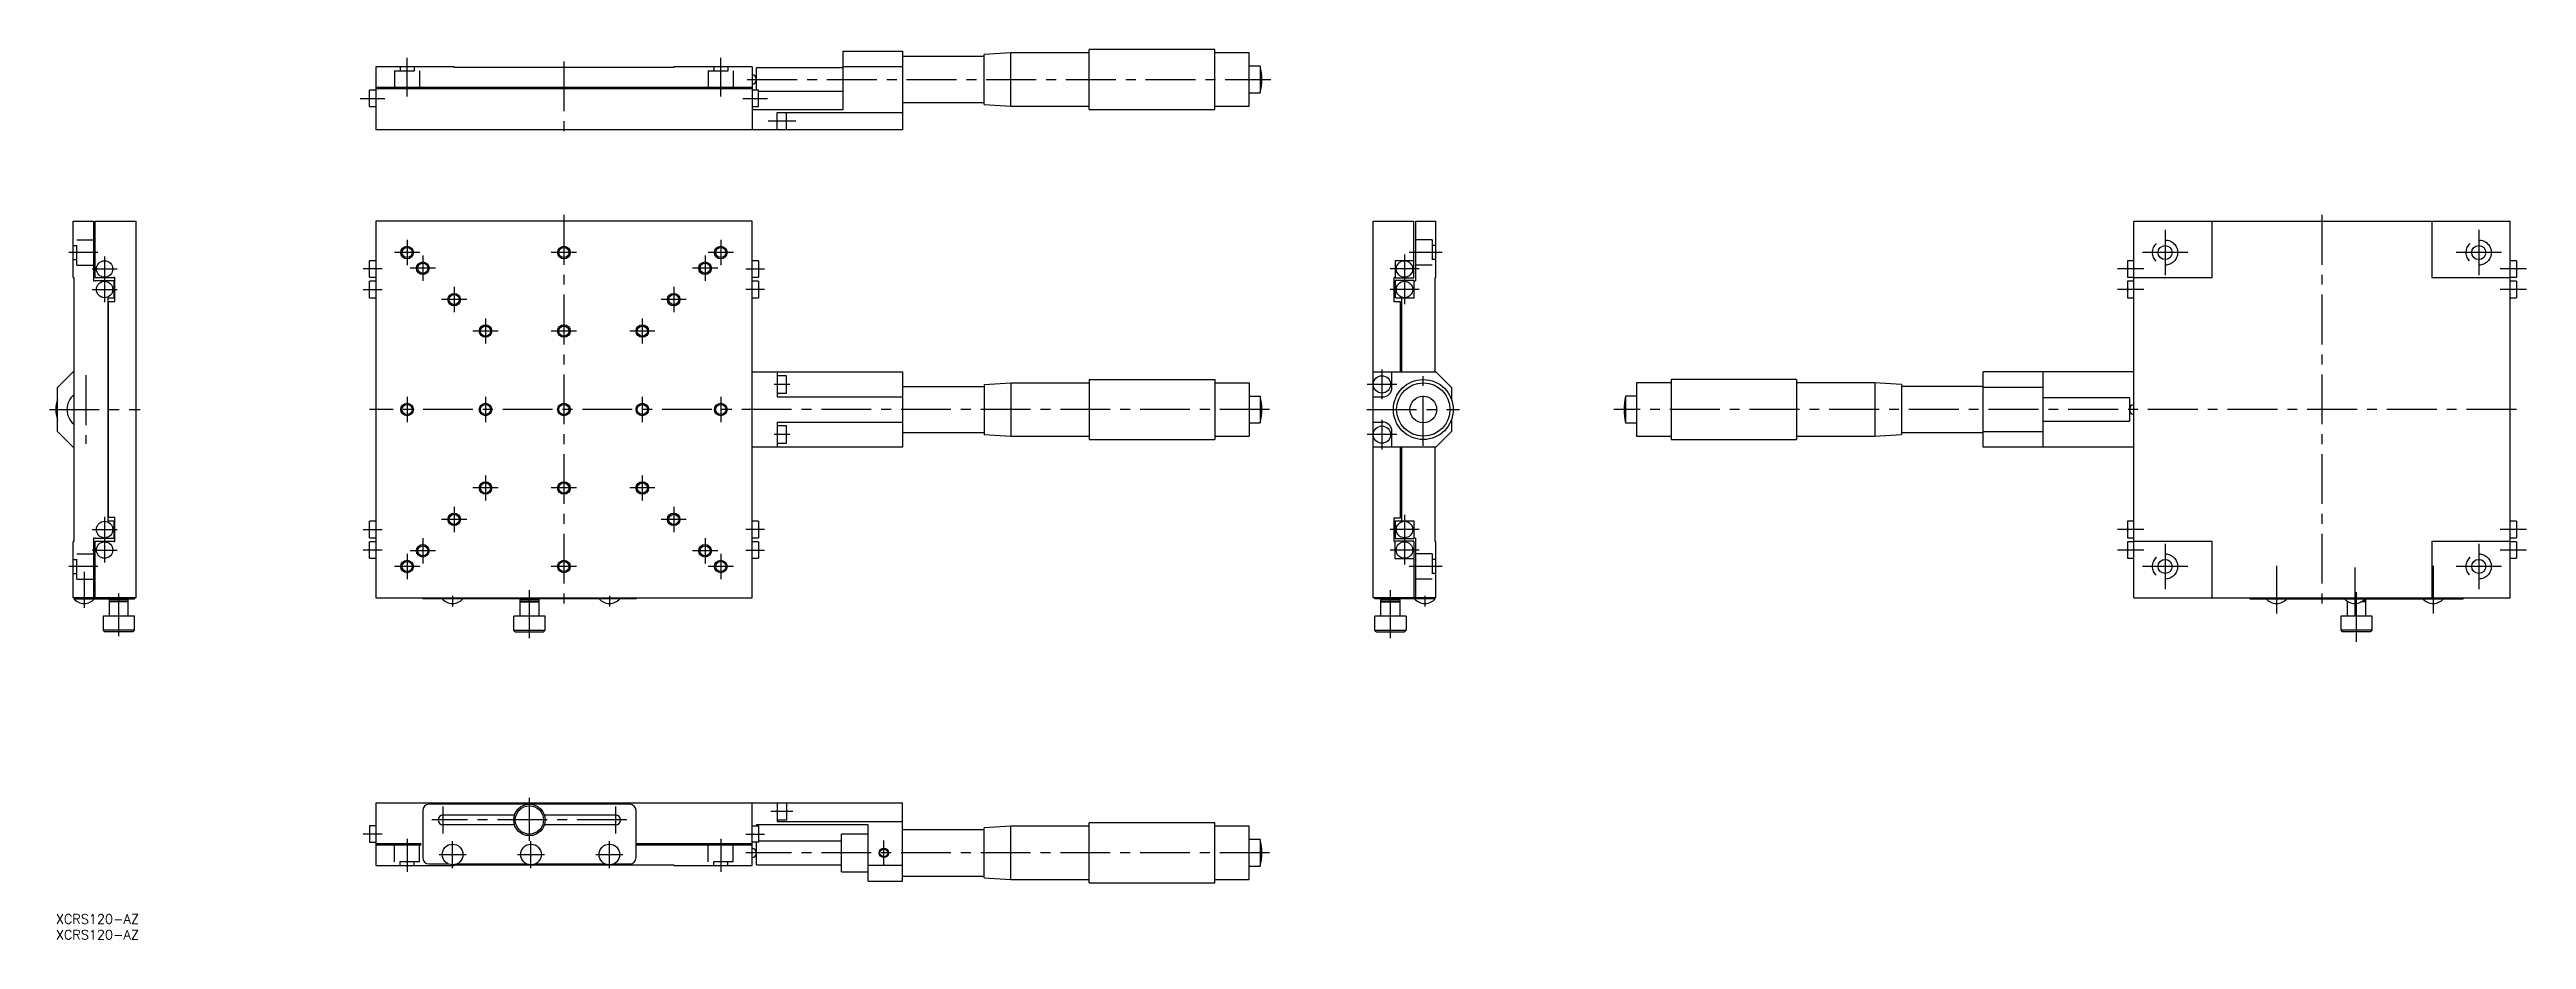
# Model space of a CAD drawing. Extents: x -2 to 788, y -8 to 275.
import ezdxf

# ---------------------------------------------------------------- set-up
doc = ezdxf.new("R2010")
doc.units = 0
doc.header["$LTSCALE"] = 0.5
doc.linetypes.add('CENTER', pattern=[50.8, 31.75, -6.35, 6.35, -6.35])
doc.linetypes.add('DASHED', pattern=[19.05, 12.7, -6.35])
for name, color, linetype in [('MSM_CENTER', 1, 'CENTER'), ('MSM_CONTINUOUS', 7, 'CONTINUOUS'), ('MSM_DASHED', 4, 'DASHED'), ('MSM_NARROW', 5, 'CONTINUOUS'), ('MSM_PART_NUMBER', 7, 'CONTINUOUS')]:
    doc.layers.add(name, color=color, linetype=linetype)
doc.styles.get("Standard").update_dxf_attribs({"font": 'txt.shx', "height": 3, "bigfont": 'bigfont.shx'})

msp = doc.modelspace()

# ---------------------------------------------------------------- linework, layer by layer
at = {"layer": 'MSM_CENTER'}
for p, q in [((112, 260.48), (112, 272.84)), ((162, 271.71), (162, 247.91)), ((212, 260.48), (212, 272.84)), ((220.47, 265.91), (387.43, 265.91)), ((97.07, 259.91), (104.93, 259.91)), ((219.07, 259.91), (226.93, 259.91)), ((227.07, 252.71), (235.93, 252.71)), ((162, 222.8), (162, 98.8)), ((722.5, 222.8), (722.5, 98.5)), ((112, 214.83), (112, 206.78)), ((212, 214.83), (212, 206.78)), ((672.5, 218.01), (672.5, 203.59)), ((772.5, 218.01), (772.5, 203.59)), ((13.43, 210.8), (4.17, 210.8)), ((11.54, 205.57), (19.56, 205.57)), ((15.55, 209.58), (15.55, 195.02)), ((104, 205.57), (98, 205.57)), ((116.02, 210.8), (107.97, 210.8)), ((121.03, 205.8), (112.97, 205.8)), ((117, 209.83), (117, 201.78)), ((166.03, 210.8), (157.97, 210.8)), ((211.03, 205.8), (202.97, 205.8)), ((207, 209.83), (207, 201.78)), ((216.03, 210.8), (207.98, 210.8)), ((220, 205.57), (226, 205.57)), ((434.63, 205.57), (425.38, 205.57)), ((430, 210.2), (430, 194.41)), ((442, 210.8), (431.5, 210.8)), ((665.71, 205.57), (657.29, 205.57)), ((679.71, 210.8), (665.29, 210.8)), ((779.71, 210.8), (765.29, 210.8)), ((787.71, 205.57), (779.29, 205.57)), ((11.54, 199.03), (19.56, 199.03)), ((98, 199.03), (104, 199.03)), ((127, 199.83), (127, 191.78)), ((197, 199.83), (197, 191.78)), ((226, 199.03), (220, 199.03)), ((434.63, 199.03), (425.38, 199.03)), ((665.71, 199.03), (657.29, 199.03)), ((787.71, 199.03), (779.29, 199.03)), ((131.02, 195.8), (122.98, 195.8)), ((137, 189.83), (137, 181.78)), ((187, 189.83), (187, 181.78)), ((201.02, 195.8), (192.98, 195.8)), ((141.03, 185.8), (132.97, 185.8)), ((166.03, 185.8), (157.97, 185.8)), ((191.02, 185.8), (182.97, 185.8)), ((9.55, 171.73), (9.55, 149.87)), ((234, 168.8), (229, 168.8)), ((427.55, 168.8), (418.05, 168.8)), ((422.8, 173.55), (422.8, 164.05)), ((436, 149.25), (436, 172.35)), ((-2, 160.8), (26.93, 160.8)), ((387, 160.8), (100, 160.8)), ((112, 164.83), (112, 156.78)), ((137, 164.83), (137, 156.78)), ((187, 164.83), (187, 156.78)), ((212, 164.83), (212, 156.78)), ((418, 160.8), (447.55, 160.8)), ((784.5, 160.8), (496.79, 160.8)), ((234, 152.8), (229, 152.8)), ((427.55, 152.8), (418.05, 152.8)), ((422.8, 157.55), (422.8, 148.05)), ((141.03, 135.8), (132.97, 135.8)), ((137, 139.83), (137, 131.78)), ((166.03, 135.8), (157.97, 135.8)), ((191.02, 135.8), (182.97, 135.8)), ((187, 139.83), (187, 131.78)), ((15.55, 126.58), (15.55, 112.02)), ((127, 129.83), (127, 121.78)), ((197, 129.83), (197, 121.78)), ((430, 127.2), (430, 111.41)), ((11.54, 122.57), (19.56, 122.57)), ((98, 122.57), (104, 122.57)), ((117, 119.83), (117, 111.78)), ((131.02, 125.8), (122.98, 125.8)), ((201.02, 125.8), (192.98, 125.8)), ((207, 119.83), (207, 111.78)), ((226, 122.57), (220, 122.57)), ((434.63, 122.57), (425.38, 122.57)), ((665.71, 122.57), (657.29, 122.57)), ((787.71, 122.57), (779.29, 122.57)), ((13.43, 110.8), (4.17, 110.8)), ((11.54, 116.03), (19.56, 116.03)), ((104, 116.03), (98, 116.03)), ((116.02, 110.8), (107.97, 110.8)), ((112, 114.83), (112, 106.78)), ((121.03, 115.8), (112.97, 115.8)), ((166.03, 110.8), (157.97, 110.8)), ((211.03, 115.8), (202.97, 115.8)), ((216.03, 110.8), (207.98, 110.8)), ((212, 114.83), (212, 106.78)), ((220, 116.03), (226, 116.03)), ((434.63, 116.03), (425.38, 116.03)), ((442, 110.8), (431.5, 110.8)), ((665.71, 116.03), (657.29, 116.03)), ((679.71, 110.8), (665.29, 110.8)), ((672.5, 118.01), (672.5, 103.59)), ((708, 110.97), (708, 95.79)), ((758, 110.97), (758, 95.79)), ((779.71, 110.8), (765.29, 110.8)), ((772.5, 118.01), (772.5, 103.59)), ((787.71, 116.03), (779.29, 116.03)), ((9.05, 109.14), (9.05, 97.62)), ((151, 88), (151, 103.3)), ((425.5, 88), (425.5, 103.3)), ((733, 110.44), (733, 95.25)), ((733.5, 86.79), (733.5, 102.76)), ((20.05, 88.62), (20.05, 102.18)), ((126.5, 101.5), (126.5, 98)), ((176.5, 101.5), (176.5, 98)), ((436.5, 101.5), (436.5, 98)), ((123.5, 25.75), (123.5, 34.35)), ((151, 23.43), (151, 37.05)), ((178.5, 25.75), (178.5, 34.35)), ((235, 32.75), (228, 32.75)), ((104, 25.55), (98, 25.55)), ((112, 24.05), (112, 13.55)), ((182.1, 30.05), (119.9, 30.05)), ((212, 24.05), (212, 13.55)), ((220, 25.55), (226, 25.55)), ((122.2, 19.05), (130.8, 19.05)), ((126.5, 14.75), (126.5, 23.35)), ((147.2, 19.05), (155.8, 19.05)), ((151.5, 14.75), (151.5, 23.35)), ((172.2, 19.05), (180.8, 19.05)), ((176.5, 14.75), (176.5, 23.35)), ((387, 19.55), (220, 19.55)), ((264, 15.55), (264, 23.55))]:
    msp.add_line(p, q, dxfattribs=at)
at = {"layer": 'MSM_CONTINUOUS'}
for p, q in [((127, 269.91), (102, 269.91)), ((102, 269.91), (102, 249.91)), ((127, 269.71), (127, 269.91)), ((197, 269.71), (127, 269.71)), ((222, 269.91), (197, 269.91)), ((197, 269.91), (197, 269.71)), ((222, 269.91), (222, 249.91)), ((251, 269.66), (223.4, 269.66)), ((223.4, 262.53), (223.4, 269.66)), ((251, 274.91), (270, 274.91)), ((251, 256.41), (251, 274.91)), ((270, 269.91), (251, 269.91)), ((270, 274.91), (270, 249.91)), ((296, 273.26), (270, 273.26)), ((304.5, 274.41), (296, 273.86)), ((296, 257.96), (296, 273.86)), ((329.5, 274.41), (304.5, 274.41)), ((304.5, 257.41), (304.5, 274.41)), ((369.5, 275.46), (329.5, 275.46)), ((329.5, 256.36), (329.5, 275.46)), ((369.5, 256.36), (369.5, 275.46)), ((380.5, 274.41), (369.5, 274.41)), ((380.5, 257.41), (380.5, 274.41)), ((384, 270.16), (380.5, 270.16)), ((384, 270.16), (384, 261.66)), ((102, 262.53), (100, 262.53)), ((100, 257.28), (100, 262.53)), ((222, 263.41), (102, 263.41)), ((222, 262.91), (102, 262.91)), ((224, 262.53), (222, 262.53)), ((224, 257.28), (224, 262.53)), ((224, 262.16), (251, 262.16)), ((380.5, 261.66), (384, 261.66)), ((100, 257.28), (102, 257.28)), ((222, 257.28), (224, 257.28)), ((222, 256.41), (251, 256.41)), ((230, 255.41), (270, 255.41)), ((230, 249.91), (230, 255.41)), ((233, 249.96), (233, 255.41)), ((270, 258.56), (296, 258.56)), ((296, 257.96), (304.5, 257.41)), ((304.5, 257.41), (329.5, 257.41)), ((329.5, 256.36), (369.5, 256.36)), ((369.5, 257.41), (380.5, 257.41)), ((270, 249.91), (102, 249.91)), ((230, 249.96), (233, 249.96)), ((5.55, 202.8), (5.55, 220.8)), ((5.55, 220.8), (12.05, 220.8)), ((12.05, 220.8), (12.05, 201.8)), ((12.55, 220.8), (25.55, 220.8)), ((12.55, 202.7), (12.55, 220.8)), ((25.55, 220.8), (25.55, 100.8)), ((222, 220.8), (102, 220.8)), ((102, 220.8), (102, 100.8)), ((222, 100.8), (222, 220.8)), ((420, 220.8), (433, 220.8)), ((420, 100.8), (420, 220.8)), ((433, 202.7), (433, 220.8)), ((433.5, 220.8), (433.5, 201.8)), ((433.5, 220.8), (440, 220.8)), ((440, 202.8), (440, 220.8)), ((662.5, 220.8), (782.5, 220.8)), ((662.5, 100.8), (662.5, 220.8)), ((687.5, 202.8), (687.5, 220.8)), ((757.5, 220.8), (757.5, 202.8)), ((782.5, 100.8), (782.5, 220.8)), ((102, 208.19), (100, 208.19)), ((100, 202.95), (100, 208.19)), ((224, 208.19), (222, 208.19)), ((224, 208.19), (224, 202.95)), ((427, 208.3), (433, 208.3)), ((427, 208.3), (427, 202.7)), ((662.5, 208.19), (660.5, 208.19)), ((660.5, 208.19), (660.5, 202.95)), ((784.5, 208.19), (782.5, 208.19)), ((784.5, 208.19), (784.5, 202.95)), ((5.55, 202.8), (5.75, 202.8)), ((5.75, 202.8), (5.75, 118.8)), ((12.05, 201.8), (12.55, 201.8)), ((18.55, 202.7), (12.55, 202.7)), ((12.55, 201.8), (12.55, 201.9)), ((12.55, 201.9), (18.55, 201.9)), ((18.55, 202.8), (18.55, 202.7)), ((18.85, 202.8), (18.55, 202.8)), ((18.55, 201.9), (18.55, 196.3)), ((18.85, 195.2), (18.85, 202.8)), ((100, 202.95), (102, 202.95)), ((102, 201.65), (100, 201.65)), ((100, 196.4), (100, 201.65)), ((222, 202.95), (224, 202.95)), ((224, 201.65), (222, 201.65)), ((224, 201.65), (224, 196.4)), ((427, 202.8), (426.7, 202.8)), ((426.7, 195.1), (426.7, 202.8)), ((427, 202.7), (432.96, 202.7)), ((427, 201.9), (427, 196.34)), ((433, 201.9), (427, 201.9)), ((433, 201.9), (433, 196.3)), ((433, 201.8), (433.5, 201.8)), ((439.8, 202.8), (440, 202.8)), ((439.8, 172.8), (439.8, 202.8)), ((660.5, 202.95), (662.5, 202.95)), ((662.5, 201.65), (660.5, 201.65)), ((660.5, 201.65), (660.5, 196.4)), ((662.5, 202.8), (687.5, 202.8)), ((757.5, 202.8), (782.5, 202.8)), ((782.5, 202.95), (784.5, 202.95)), ((784.5, 201.65), (782.5, 201.65)), ((784.5, 201.65), (784.5, 196.4)), ((18.55, 196.3), (16.55, 196.3)), ((16.55, 196.3), (16.55, 125.3)), ((16.85, 195.2), (18.85, 195.2)), ((16.85, 126.4), (16.85, 195.2)), ((100, 196.4), (102, 196.4)), ((222, 196.4), (224, 196.4)), ((428.7, 195.1), (426.7, 195.1)), ((433, 196.3), (427.2, 196.3)), ((428.7, 172.8), (428.7, 195.1)), ((429, 196.3), (429, 172.8)), ((660.5, 196.4), (662.5, 196.4)), ((782.5, 196.4), (784.5, 196.4)), ((5.55, 172.8), (0.55, 167.8)), ((0.55, 153.8), (0.55, 167.8)), ((5.75, 172.8), (5.55, 172.8)), ((16.85, 172.8), (16.55, 172.8)), ((222, 172.8), (270, 172.8)), ((230, 172.8), (230, 164.8)), ((233, 171.55), (230, 171.55)), ((230, 166.05), (233, 166.05)), ((233, 166.05), (233, 171.55)), ((270, 172.8), (270, 148.8)), ((270, 168.15), (296, 168.15)), ((296, 168.75), (304.5, 169.3)), ((296, 168.75), (296, 152.85)), ((304.5, 169.3), (329.5, 169.3)), ((304.5, 169.3), (304.5, 152.3)), ((329.5, 170.35), (329.5, 151.25)), ((329.5, 170.35), (369.5, 170.35)), ((369.5, 170.35), (369.5, 151.25)), ((369.5, 169.3), (380.5, 169.3)), ((380.5, 169.3), (380.5, 152.3)), ((420, 172.8), (440, 172.8)), ((426, 167.8), (426, 172.8)), ((440, 172.8), (445, 167.8)), ((445, 167.8), (445, 163.99)), ((515, 169.3), (504, 169.3)), ((504, 169.3), (504, 152.3)), ((555, 170.35), (515, 170.35)), ((515, 170.35), (515, 151.25)), ((555, 170.35), (555, 151.25)), ((580, 169.3), (555, 169.3)), ((588.5, 168.75), (580, 169.3)), ((580, 169.3), (580, 152.3)), ((588.5, 168.75), (588.5, 152.85)), ((614.5, 168.15), (588.5, 168.15)), ((614.5, 148.8), (614.5, 172.8)), ((662.5, 172.8), (614.5, 172.8)), ((633.5, 167.8), (614.5, 167.8)), ((633.5, 172.8), (633.5, 148.8)), ((230, 164.8), (270, 164.8)), ((380.5, 165.05), (384, 165.05)), ((384, 165.05), (384, 156.55)), ((420, 164.8), (423, 164.8)), ((504, 165.05), (500.5, 165.05)), ((500.5, 165.05), (500.5, 156.55)), ((661.1, 164.55), (633.5, 164.55)), ((661.1, 164.55), (661.1, 157.05)), ((0.55, 153.8), (5.55, 148.8)), ((230, 156.8), (270, 156.8)), ((230, 156.8), (230, 148.8)), ((233, 155.55), (230, 155.55)), ((230, 150.05), (233, 150.05)), ((233, 150.05), (233, 155.55)), ((270, 153.45), (296, 153.45)), ((296, 152.85), (304.5, 152.3)), ((304.5, 152.3), (329.5, 152.3)), ((329.5, 151.25), (369.5, 151.25)), ((369.5, 152.3), (380.5, 152.3)), ((380.5, 156.55), (384, 156.55)), ((420, 156.8), (423, 156.8)), ((426, 148.8), (426, 153.8)), ((445, 153.8), (440, 148.8)), ((445, 157.61), (445, 153.8)), ((500.5, 156.55), (504, 156.55)), ((504, 152.3), (515, 152.3)), ((515, 151.25), (555, 151.25)), ((555, 152.3), (580, 152.3)), ((580, 152.3), (588.5, 152.85)), ((588.5, 153.45), (614.5, 153.45)), ((614.5, 153.8), (633.5, 153.8)), ((633.5, 157.05), (661.1, 157.05)), ((5.75, 148.8), (5.55, 148.8)), ((16.85, 148.8), (16.55, 148.8)), ((270, 148.8), (222, 148.8)), ((440, 148.8), (420, 148.8)), ((428.7, 126.3), (428.7, 148.8)), ((429, 148.8), (429, 125.3)), ((439.8, 118.8), (439.8, 148.8)), ((662.5, 148.8), (614.5, 148.8)), ((18.85, 126.4), (16.85, 126.4)), ((18.85, 118.8), (18.85, 126.4)), ((5.55, 100.8), (5.55, 118.8)), ((5.75, 118.8), (5.55, 118.8)), ((12.55, 119.8), (12.05, 119.8)), ((12.05, 119.8), (12.05, 100.8)), ((12.55, 119.7), (12.55, 119.8)), ((18.55, 119.7), (12.55, 119.7)), ((12.55, 100.8), (12.55, 118.9)), ((12.55, 118.9), (18.55, 118.9)), ((16.55, 125.3), (18.55, 125.3)), ((18.55, 125.3), (18.55, 119.7)), ((18.55, 118.9), (18.55, 118.8)), ((18.55, 118.8), (18.85, 118.8)), ((102, 125.19), (100, 125.19)), ((100, 119.94), (100, 125.19)), ((100, 119.94), (102, 119.94)), ((102, 118.66), (100, 118.66)), ((100, 113.41), (100, 118.66)), ((224, 125.19), (222, 125.19)), ((222, 119.94), (224, 119.94)), ((224, 118.66), (222, 118.66)), ((224, 125.19), (224, 119.94)), ((224, 118.66), (224, 113.41)), ((426.7, 126.3), (428.7, 126.3)), ((426.7, 118.8), (426.7, 126.3)), ((426.7, 118.8), (427, 118.8)), ((427, 125.3), (427, 119.7)), ((427, 125.3), (433, 125.3)), ((427, 119.7), (433, 119.7)), ((427, 113.3), (427, 118.9)), ((433, 118.9), (427, 118.9)), ((433, 125.3), (433, 119.7)), ((433.5, 119.8), (433, 119.8)), ((433, 118.9), (433, 100.8)), ((433.5, 119.8), (433.5, 100.8)), ((440, 118.8), (439.8, 118.8)), ((440, 100.8), (440, 118.8)), ((662.5, 125.19), (660.5, 125.19)), ((660.5, 125.19), (660.5, 119.94)), ((660.5, 119.94), (662.5, 119.94)), ((662.5, 118.66), (660.5, 118.66)), ((660.5, 118.66), (660.5, 113.41)), ((687.5, 118.8), (662.5, 118.8)), ((687.5, 100.8), (687.5, 118.8)), ((782.5, 118.8), (757.5, 118.8)), ((757.5, 118.8), (757.5, 100.8)), ((784.5, 125.19), (782.5, 125.19)), ((782.5, 119.94), (784.5, 119.94)), ((784.5, 118.66), (782.5, 118.66)), ((784.5, 125.19), (784.5, 119.94)), ((784.5, 118.66), (784.5, 113.41)), ((100, 113.41), (102, 113.41)), ((222, 113.41), (224, 113.41)), ((427, 113.3), (433, 113.3)), ((660.5, 113.41), (662.5, 113.41)), ((782.5, 113.41), (784.5, 113.41)), ((25.55, 100.8), (5.55, 100.8)), ((5.75, 100.5), (25.05, 100.5)), ((6.05, 100.8), (6.05, 100.5)), ((15.05, 95), (15.05, 90.5)), ((25.05, 95), (15.05, 95)), ((17.25, 100.5), (17.05, 100.3)), ((17.05, 100.3), (17.05, 99.7)), ((23.05, 100.3), (17.05, 100.3)), ((17.05, 99.7), (17.25, 99.5)), ((23.05, 99.7), (17.05, 99.7)), ((17.05, 99.5), (17.05, 95)), ((23.05, 99.5), (17.05, 99.5)), ((23.05, 100.3), (22.85, 100.5)), ((22.85, 99.5), (23.05, 99.7)), ((23.05, 99.7), (23.05, 100.3)), ((23.05, 95), (23.05, 99.5)), ((25.05, 100.8), (25.05, 100.5)), ((25.05, 90.5), (25.05, 95)), ((102, 100.8), (222, 100.8)), ((117, 100.5), (117, 100.8)), ((185, 100.5), (117, 100.5)), ((156, 95), (146, 95)), ((146, 90.5), (146, 95)), ((148, 100.3), (148.2, 100.5)), ((148, 99.7), (148, 100.3)), ((148, 100.3), (154, 100.3)), ((148.2, 99.5), (148, 99.7)), ((148, 99.7), (154, 99.7)), ((148, 95), (148, 99.5)), ((148, 99.5), (154, 99.5)), ((153.8, 100.5), (154, 100.3)), ((154, 99.7), (153.8, 99.5)), ((154, 100.3), (154, 99.7)), ((154, 99.5), (154, 95)), ((156, 90.5), (156, 95)), ((185, 100.8), (185, 100.5)), ((440, 100.8), (420, 100.8)), ((420.5, 100.5), (420.5, 100.8)), ((439.8, 100.5), (420.5, 100.5)), ((430.5, 95), (420.5, 95)), ((420.5, 90.5), (420.5, 95)), ((422.5, 100.3), (422.7, 100.5)), ((422.5, 99.7), (422.5, 100.3)), ((422.5, 100.3), (428.5, 100.3)), ((422.7, 99.5), (422.5, 99.7)), ((422.5, 99.7), (428.5, 99.7)), ((422.5, 95), (422.5, 99.5)), ((422.5, 99.5), (428.5, 99.5)), ((428.3, 100.5), (428.5, 100.3)), ((428.5, 99.7), (428.3, 99.5)), ((428.5, 100.3), (428.5, 99.7)), ((428.5, 99.5), (428.5, 95)), ((430.5, 95), (430.5, 90.5)), ((439.5, 100.8), (439.5, 100.5)), ((662.5, 100.8), (782.5, 100.8)), ((699.5, 100.8), (699.5, 100.5)), ((699.5, 100.5), (767.5, 100.5)), ((728.5, 95), (728.5, 90.5)), ((738.5, 95), (728.5, 95)), ((730.5, 99.78), (730.5, 99.7)), ((730.5, 99.7), (730.7, 99.5)), ((730.62, 99.7), (730.5, 99.7)), ((730.5, 99.5), (730.5, 95)), ((730.97, 99.5), (730.5, 99.5)), ((736.5, 99.5), (735.03, 99.5)), ((736.5, 99.7), (735.38, 99.7)), ((736.3, 99.5), (736.5, 99.7)), ((736.5, 99.7), (736.5, 100.19)), ((736.5, 95), (736.5, 99.5)), ((738.5, 90.5), (738.5, 95)), ((767.5, 100.8), (767.5, 100.5)), ((15.05, 90.5), (15.55, 90)), ((25.05, 90.5), (15.05, 90.5)), ((24.55, 90), (15.55, 90)), ((24.55, 90), (25.05, 90.5)), ((146.5, 90), (146, 90.5)), ((146, 90.5), (156, 90.5)), ((146.5, 90), (155.5, 90)), ((155.5, 90), (156, 90.5)), ((421, 90), (420.5, 90.5)), ((420.5, 90.5), (430.5, 90.5)), ((421, 90), (430, 90)), ((430, 90), (430.5, 90.5)), ((728.5, 90.5), (729, 90)), ((738.5, 90.5), (728.5, 90.5)), ((738, 90), (729, 90)), ((738, 90), (738.5, 90.5)), ((102, 35.55), (270, 35.55)), ((102, 35.55), (102, 15.55)), ((117, 33.05), (117, 18.05)), ((183, 35.05), (119, 35.05)), ((123.5, 31.65), (146.26, 31.65)), ((155.74, 31.65), (178.5, 31.65)), ((185, 18.05), (185, 33.05)), ((222, 15.55), (222, 35.55)), ((230, 35.55), (230, 29.55)), ((230, 35.5), (233, 35.5)), ((233, 35.5), (233, 30)), ((270, 10.55), (270, 35.55)), ((102, 28.18), (100, 28.18)), ((100, 28.18), (100, 22.93)), ((146.26, 28.45), (123.5, 28.45)), ((178.5, 28.45), (155.74, 28.45)), ((222, 28.18), (224, 28.18)), ((259, 28.55), (223.4, 28.55)), ((223.4, 28.55), (223.4, 28.18)), ((224, 28.18), (224, 22.93)), ((233, 30), (230, 30)), ((230, 29.55), (270, 29.55)), ((259, 25.55), (250.5, 25.55)), ((250.5, 13.55), (250.5, 25.55)), ((259, 10.55), (259, 28.55)), ((296, 26.9), (270, 26.9)), ((304.5, 28.05), (296, 27.5)), ((296, 11.6), (296, 27.5)), ((329.5, 28.05), (304.5, 28.05)), ((304.5, 11.05), (304.5, 28.05)), ((369.5, 29.1), (329.5, 29.1)), ((329.5, 10), (329.5, 29.1)), ((369.5, 10), (369.5, 29.1)), ((380.5, 28.05), (369.5, 28.05)), ((380.5, 11.05), (380.5, 28.05)), ((384, 23.8), (380.5, 23.8)), ((384, 23.8), (384, 15.3)), ((100, 22.93), (102, 22.93)), ((102, 22.55), (116.5, 22.55)), ((116.5, 22.05), (102, 22.05)), ((119, 16.05), (125.13, 16.05)), ((127.87, 16.05), (150.13, 16.05)), ((152.87, 16.05), (175.13, 16.05)), ((177.87, 16.05), (183, 16.05)), ((185, 22.55), (222, 22.55)), ((222, 22.05), (185, 22.05)), ((224, 22.93), (222, 22.93)), ((223.4, 15.8), (223.4, 22.93)), ((223.4, 15.8), (250.5, 15.8)), ((250.5, 23.3), (224, 23.3)), ((102, 15.55), (127, 15.55)), ((127, 15.75), (197, 15.75)), ((127, 15.55), (127, 15.75)), ((197, 15.75), (197, 15.55)), ((197, 15.55), (222, 15.55)), ((250.5, 13.55), (259, 13.55)), ((270, 15.55), (259, 15.55)), ((259, 10.55), (270, 10.55)), ((270, 12.2), (296, 12.2)), ((296, 11.6), (304.5, 11.05)), ((304.5, 11.05), (329.5, 11.05)), ((329.5, 10), (369.5, 10)), ((369.5, 11.05), (380.5, 11.05)), ((380.5, 15.3), (384, 15.3))]:
    msp.add_line(p, q, dxfattribs=at)
for centre, radius in [((15.55, 205.57), 2.62), ((112, 210.8), 1.62), ((117, 205.8), 1.62), ((162, 210.8), 1.62), ((207, 205.8), 1.62), ((212, 210.8), 1.62), ((430, 205.57), 2.62), ((672.5, 210.8), 2.25), ((772.5, 210.8), 2.25), ((15.55, 199.03), 2.62), ((430, 199.03), 2.62), ((127, 195.8), 1.62), ((197, 195.8), 1.62), ((137, 185.8), 1.62), ((162, 185.8), 1.62), ((187, 185.8), 1.62), ((422.8, 168.8), 2.75), ((436, 160.8), 9.55), ((436, 160.8), 8.5), ((112, 160.8), 1.62), ((137, 160.8), 1.62), ((162, 160.8), 1.62), ((187, 160.8), 1.62), ((212, 160.8), 1.62), ((436, 160.8), 4.25), ((422.8, 152.8), 2.75), ((137, 135.8), 1.62), ((162, 135.8), 1.62), ((187, 135.8), 1.62), ((127, 125.8), 1.62), ((197, 125.8), 1.62), ((15.55, 122.57), 2.62), ((15.55, 116.03), 2.62), ((430, 122.57), 2.62), ((430, 116.03), 2.63), ((112, 110.8), 1.62), ((117, 115.8), 1.62), ((162, 110.8), 1.62), ((207, 115.8), 1.62), ((212, 110.8), 1.62), ((672.5, 110.8), 2.25), ((772.5, 110.8), 2.25), ((151, 30.05), 5), ((151, 30.05), 4.5), ((126.5, 19.05), 3.3), ((151.5, 19.05), 3.3), ((176.5, 19.05), 3.3), ((264, 19.55), 1.23)]:
    msp.add_circle(centre, radius, dxfattribs=at)
for centre, radius, start, end in [((366.19, 265.91), 18.31, 346.58033, 13.41967), ((221.9, 265.91), 1.5, 273.82255, 86.17745), ((423, 167.8), 3, 270, 0), ((9.55, 160.8), 9.55, 160.46003, 199.53997), ((9.55, 160.8), 6, 129.29648, 230.70352), ((366.19, 160.8), 18.31, 346.58033, 13.41967), ((518.31, 160.8), 18.31, 166.58033, 193.41967), ((662.6, 160.8), 1.5, 93.82255, 266.17745), ((423, 153.8), 3, 0, 90), ((9.05, 103.38), 4.38, 221.11209, 318.88791), ((126.5, 103.37), 4.37, 221.03483, 318.96517), ((176.5, 103.37), 4.37, 221.03483, 318.96517), ((436.5, 103.37), 4.37, 221.03483, 318.96517), ((708, 103.38), 4.38, 221.11209, 318.88791), ((733, 103.38), 4.38, 221.11209, 318.88791), ((758, 103.38), 4.38, 221.11209, 318.88791), ((119, 33.05), 2, 90, 180), ((123.5, 30.05), 1.6, 90, 270), ((178.5, 30.05), 1.6, 270, 90), ((183, 33.05), 2, 0, 90), ((366.19, 19.55), 18.31, 346.58033, 13.41967), ((119, 18.05), 2, 180, 270), ((183, 18.05), 2, 270, 0), ((221.9, 19.55), 1.5, 273.82255, 86.17745)]:
    msp.add_arc(centre, radius, start, end, dxfattribs=at)
at = {"layer": 'MSM_DASHED'}
for p, q in [((108, 268.71), (108, 263.41)), ((108, 268.71), (116, 268.71)), ((109.75, 269.91), (109.75, 268.71)), ((114.25, 269.91), (114.25, 268.71)), ((116, 268.71), (116, 263.41)), ((208, 268.71), (208, 263.41)), ((208, 268.71), (216, 268.71)), ((209.75, 269.91), (209.75, 268.71)), ((214.25, 269.91), (214.25, 268.71)), ((216, 268.71), (216, 263.41)), ((6.75, 214.8), (12.05, 214.8)), ((6.75, 206.8), (6.75, 214.8)), ((438.8, 214.8), (433.5, 214.8)), ((438.8, 214.8), (438.8, 206.8)), ((5.55, 213.05), (6.75, 213.05)), ((5.55, 208.55), (6.75, 208.55)), ((6.75, 206.8), (12.05, 206.8)), ((438.8, 206.8), (433.5, 206.8)), ((440, 213.05), (438.8, 213.05)), ((440, 208.55), (438.8, 208.55)), ((5.55, 113.05), (6.75, 113.05)), ((6.75, 114.8), (12.05, 114.8)), ((6.75, 106.8), (6.75, 114.8)), ((438.8, 114.8), (433.5, 114.8)), ((438.8, 114.8), (438.8, 106.8)), ((440, 113.05), (438.8, 113.05)), ((5.55, 108.55), (6.75, 108.55)), ((6.75, 106.8), (12.05, 106.8)), ((438.8, 106.8), (433.5, 106.8)), ((440, 108.55), (438.8, 108.55)), ((108, 16.75), (108, 22.05)), ((116, 16.75), (108, 16.75)), ((109.75, 15.55), (109.75, 16.75)), ((114.25, 15.55), (114.25, 16.75)), ((116, 16.75), (116, 22.05)), ((208, 16.75), (208, 22.05)), ((216, 16.75), (208, 16.75)), ((209.75, 15.55), (209.75, 16.75)), ((214.25, 15.55), (214.25, 16.75)), ((216, 16.75), (216, 22.05))]:
    msp.add_line(p, q, dxfattribs=at)
for centre in [(672.5, 210.8), (772.5, 210.8), (672.5, 110.8), (772.5, 110.8)]:
    msp.add_circle(centre, 4, dxfattribs=at)
at = {"layer": 'MSM_NARROW'}
for centre, radius in [((112, 210.8), 2), ((117, 205.8), 2), ((162, 210.8), 2), ((207, 205.8), 2), ((212, 210.8), 2), ((127, 195.8), 2), ((197, 195.8), 2), ((137, 185.8), 2), ((162, 185.8), 2), ((187, 185.8), 2), ((112, 160.8), 2), ((137, 160.8), 2), ((162, 160.8), 2), ((187, 160.8), 2), ((212, 160.8), 2), ((137, 135.8), 2), ((162, 135.8), 2), ((187, 135.8), 2), ((127, 125.8), 2), ((197, 125.8), 2), ((112, 110.8), 2), ((117, 115.8), 2), ((162, 110.8), 2), ((207, 115.8), 2), ((212, 110.8), 2), ((264, 19.55), 1.5)]:
    msp.add_circle(centre, radius, dxfattribs=at)

# ---------------------------------------------------------------- texts
at = {"layer": 'MSM_PART_NUMBER'}
for p in [(0, -3), (0, -8)]:
    msp.add_text('XCRS120-AZ', height=3, dxfattribs=at).set_placement(p)

doc.saveas('drawing.dxf')
